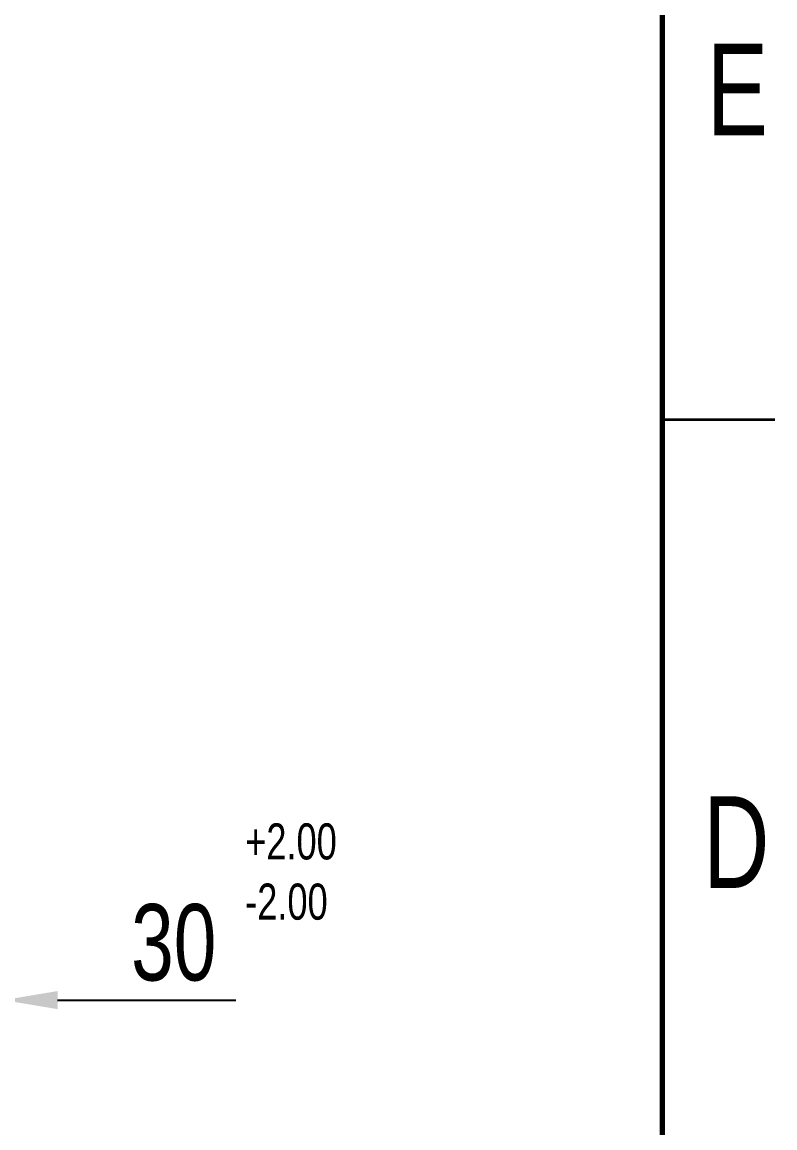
# Model space of a CAD drawing. Header units: millimetres. Extents: x 6878 to 9473, y 4568 to 6402.
# Drawn here: x 9160.2 to 9473.1, y 5503.2 to 5962.7 of the extents above; entities that cross this region are included whole.
import ezdxf

# ---------------------------------------------------------------- set-up
doc = ezdxf.new("R2010")
doc.units = ezdxf.units.MM
doc.header["$LTSCALE"] = 10
doc.styles.add('SLDTEXTSTYLE0', font='TXT', dxfattribs={"width": 0.75})
doc.dimstyles.new('SLDDIMSTYLE16', dxfattribs={"dimscale": 15, "dimtxt": 2.116667, "dimasz": 1.5, "dimexe": 0, "dimexo": 0.0625, "dimgap": 0.529167, "dimtad": 1, "dimdec": 0, "dimrnd": 1e-09, "dimzin": 12, "dimdsep": 46, "dimtxsty": 'SLDTEXTSTYLE0', "dimcen": 0.09, "dimadec": 0, "dimazin": 3, "dimtfac": 1, "dimtdec": 0, "dimtmove": 0, "dimatfit": 0, "dimfxl": 1, "dimfrac": 2, "dimtolj": 1, "dimtzin": 12, "dimarcsym": 0})

# ---------------------------------------------------------------- blocks, each defined once
blk = doc.blocks.new('*D24')
at = {"color": 0, "lineweight": -2, "transparency": 16777216}
for p, q in [((9122.06, 5616.72), (9122.06, 5556.34)), ((9152.47, 5616.85), (9152.47, 5556.34)), ((9099.56, 5556.34), (9077.06, 5556.34)), ((9122.06, 5556.34), (9152.47, 5556.34)), ((9174.97, 5556.34), (9249.07, 5556.34))]:
    blk.add_line(p, q, dxfattribs=at)
at = {"color": 0, "transparency": 16777216}
for points in [[(9099.56, 5560.09), (9099.56, 5552.59), (9122.06, 5556.34)], [(9174.97, 5560.09), (9174.97, 5552.59), (9152.47, 5556.34)]]:
    blk.add_solid(points, dxfattribs=at)
at = {"layer": 'Defpoints', "color": 0, "transparency": 16777216}
for p in [(9122.06, 5617.66), (9152.47, 5617.78), (9122.06, 5556.34)]:
    blk.add_point(p, dxfattribs=at)
at = {"color": 0, "transparency": 16777216, "insert": (9223.27, 5580.15), "char_height": 31.75, "attachment_point": 5, "style": 'SLDTEXTSTYLE0'}
blk.add_mtext('\\A1;30', dxfattribs=at)

msp = doc.modelspace()

# ---------------------------------------------------------------- linework, layer by layer
at = {"color": 7, "linetype": 'Continuous', "lineweight": 70}
msp.add_line((9426.2, 6350.93), (9426.2, 4618.9), dxfattribs=at)
at = {"color": 7, "linetype": 'Continuous', "lineweight": 35}
msp.add_line((9426.2, 5797.55), (9473.09, 5797.55), dxfattribs=at)

# ---------------------------------------------------------------- texts
at = {"color": 7, "linetype": 'Continuous', "lineweight": 0, "char_height": 38.12, "attachment_point": 2, "style": 'SLDTEXTSTYLE0'}
for s, insert in [('E', (9457.53, 5953.72)), ('D', (9457.02, 5641.08))]:
    msp.add_mtext(s, dxfattribs=dict(at, insert=insert))
at = {"insert": (9252.96, 5629.77), "char_height": 15, "attachment_point": 1, "style": 'SLDTEXTSTYLE0'}
msp.add_mtext_dynamic_manual_height_columns('+2.00\\P-2.00', width=79.6503, gutter_width=172.22, heights=[0], dxfattribs=at)

# ---------------------------------------------------------------- dimensions: what is measured, and where the dimension line sits
dim = msp.add_linear_dim(base=(9122.06, 5556.34), p1=(9152.47, 5617.78), p2=(9122.06, 5617.66), dimstyle='SLDDIMSTYLE16')
dim.commit()
dim.dimension.update_dxf_attribs({"geometry": '*D24', "text_midpoint": (9223.27, 5556.34), "dimtype": 160})

doc.saveas('drawing.dxf')
